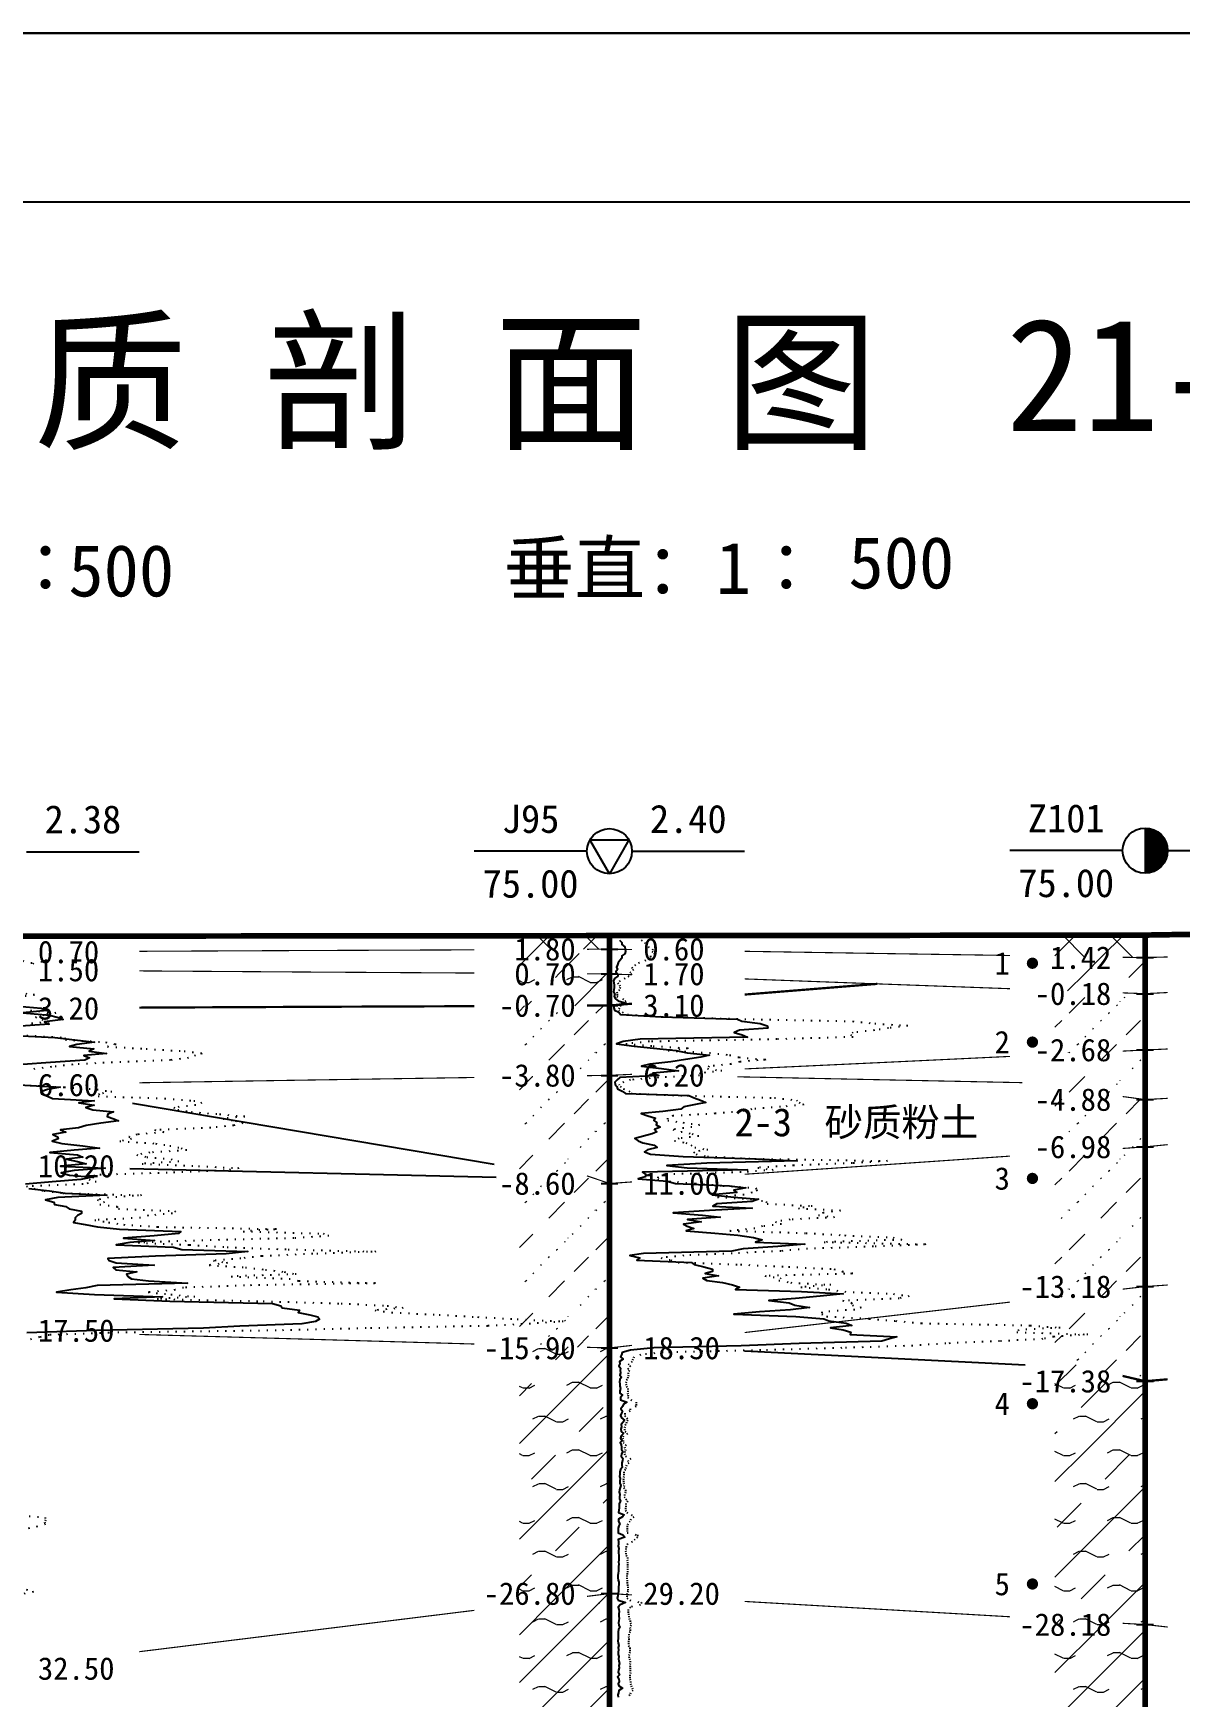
# Model space of a CAD drawing. Extents: x -37 to 3540, y -1485 to 297.
# Drawn here: x 1747.8 to 1849.5, y -741.7 to -594 of the extents above; entities that cross this region are included whole.
import ezdxf
from ezdxf.enums import TextEntityAlignment as Align

# ---------------------------------------------------------------- set-up
doc = ezdxf.new("R2010")
doc.units = 0
doc.linetypes.add('DOT', pattern=[6.35, 0, -6.35])
doc.layers.get('0').update_dxf_attribs({"linetype": 'CONTINUOUS'})
for name, color, linetype in [('CURVE', 200, 'CONTINUOUS'), ('FRAME', 7, 'CONTINUOUS'), ('HOLE', 41, 'CONTINUOUS'), ('SAMPLE', 1, 'CONTINUOUS'), ('STRATUM', 241, 'CONTINUOUS')]:
    doc.layers.add(name, color=color, linetype=linetype)
doc.layers.add('HATCH', color=7, linetype='CONTINUOUS', lineweight=13)
doc.styles.add('ST', font='')
doc.styles.get('ST').set_extended_font_data('SimSun')
pattern_1 = [(45, (1559.7002, -891), (-2.12132, 2.12132), [10, 0]), (135, (1559.7002, -891), (-2.12132, -2.12132), [10, 0])]
pattern_2 = [(45, (1559.7, -891), (-4.24264, 4.24264), [10, 0]), (45, (1560.761, -894.182), (-2.12132, 6.36396), [3, -3])]
pattern_3 = [(45, (1559.7, -891), (-4.24264, 4.24264), [10, 0]), (45, (1560.761, -894.182), (-2.12132, 6.36396), [3, -3]), (26.565, (1560.7743, -891.2536), (5.999823, 5.999812), [0.567, -12.849]), (0, (1560.2073, -891.2536), (0, 6), [0.567, -5.433]), (26.565, (1558.119, -891), (5.999823, 5.999812), [0.567, -12.849]), (0, (1558.626, -890.7464), (0, 6), [0.567, -5.433]), (153.435, (1560.2073, -891.2536), (-5.999818, -5e-06), [1.134, -12.2826]), (26.565, (1563.7743, -888.2536), (5.999823, 5.999812), [0.567, -12.849]), (0, (1563.2073, -888.2536), (0, 6), [0.567, -5.433]), (26.565, (1561.119, -888), (5.999823, 5.999812), [0.567, -12.849]), (0, (1561.626, -887.7464), (0, 6), [0.567, -5.433]), (153.435, (1563.2073, -888.2536), (-5.999818, -5e-06), [1.134, -12.2826])]
pattern_4 = [(45, (1559.7, -891), (-7e-07, 6.99998), [1.97196, -7.92754]), (45, (1562.513, -888.171), (-7e-07, 6.99998), [1.99367, -7.90583]), (45, (1564.7677, -885.918), (-7e-07, 6.99998), [1.81361, -8.08588]), (26.5651, (1559.7002, -887.5), (7, 7), [0.0965, -15.55598]), (36.8699, (1560.4002, -886.8), (7, 7), [0.19775, -34.80225]), (315, (1563.2, -884.024), (6.99998, 1e-06), [0.03305, -9.86644]), (26.5651, (1563.2002, -891), (7, 7), [0.14475, -15.50773]), (26.5651, (1563.9002, -890.3), (7, 7), [0.10528, -15.5472]), (90, (1564.25, -889.95), (-7, -5e-07), [0.02877, -6.97123]), (26.5651, (1564.6002, -889.6), (7, 7), [0.09101, -31.21394]), (36.8699, (1565.3002, -888.9), (7, 7), [0.11069, -34.88931]), (45, (1566, -888.2), (-2e-07, 6.99998), [0.10911, -9.79038]), (315, (1566.6143, -887.452), (6.99998, 1e-06), [0.03305, -9.86644]), (36.8699, (1561.1002, -886.1), (7, 7), [0.10224, -34.89776]), (53.1301, (1561.8002, -885.4), (14, 21), [0.13438, -34.86562]), (53.1301, (1562.5002, -884.7), (14, 21), [0.12625, -34.87375])]
pattern_5 = [(45, (1559.7002, -891), (-2.12132, 2.12132), [10, 0]), (26.565, (1560.7743, -891.2536), (5.999823, 5.999812), [0.567, -12.849]), (0, (1560.2073, -891.2536), (0, 6), [0.567, -5.433]), (26.565, (1558.119, -891), (5.999823, 5.999812), [0.567, -12.849]), (0, (1558.626, -890.7464), (0, 6), [0.567, -5.433]), (153.435, (1560.2073, -891.2536), (-5.999818, -5e-06), [1.134, -12.2826]), (26.565, (1563.7743, -888.2536), (5.999823, 5.999812), [0.567, -12.849]), (0, (1563.2073, -888.2536), (0, 6), [0.567, -5.433]), (26.565, (1561.119, -888), (5.999823, 5.999812), [0.567, -12.849]), (0, (1561.626, -887.7464), (0, 6), [0.567, -5.433]), (153.435, (1563.2073, -888.2536), (-5.999818, -5e-06), [1.134, -12.2826])]

# ---------------------------------------------------------------- blocks, each defined once
blk = doc.blocks.new('图头_剖面图A3')
at = {"style": 'ST'}
for s, height, p in [('工 程 地 质 剖 面 图', 10, (-15.09, 10.79)), ('比例尺：水平：1∶            垂直：1∶', 4.6, (-11.5, -5.76))]:
    blk.add_text(s, height=height, dxfattribs=at).set_placement(p, align=Align.MIDDLE_CENTER)
for tag, height, p in [('01_剖面号', 10, (64.41, 11.39)), ('03＿纵向比例', 4.6, (50.43, -5.28)), ('02_横向比例', 4.6, (-18.82, -5.99))]:
    blk.add_attdef(tag, text='', height=height, dxfattribs=at).set_placement(p, align=Align.MIDDLE_LEFT)
blk = doc.blocks.new('H_cpt_hole')
for p, q in [((-1.73, 1), (1.73, 1)), ((0, -2), (-1.73, 1)), ((1.73, 1), (0, -2))]:
    blk.add_line(p, q)
blk.add_circle((0, 0), 2)
blk = doc.blocks.new('H_sam_hole')
blk.add_line((0, 2), (0, -2))
at = {"const_width": 2}
blk.add_lwpolyline([(0, -1, 0.414214), (1, 0, 0.414214), (0, 1, 1)], format="xyb", dxfattribs=at)
blk.add_circle((0, 0), 2)
blk = doc.blocks.new('SampleSoilUndisturbed')
at = {"const_width": 0.5}
blk.add_lwpolyline([(-0.25, 0, 1), (0.25, 0, 1)], format="xyb", close=True, dxfattribs=at)

msp = doc.modelspace()

# ---------------------------------------------------------------- hatches: boundary and pattern name
at = {"layer": 'HATCH'}
h = msp.add_hatch(dxfattribs=at)
h.set_pattern_fill('STT', color=50, style=0)
h.set_pattern_definition(pattern_1)
h.paths.add_polyline_path([(1798.91, -674.1), (1790.91, -674.11), (1790.91, -675.34), (1798.91, -675.3)])
h.paths.add_polyline_path([(1789.7, -676.79), (1796.4, -676.79), (1796.4, -673.86), (1789.7, -673.86)], flags=9)
h = msp.add_hatch(dxfattribs=at)
h.set_pattern_fill('FZNT', color=32, style=0)
h.set_pattern_definition(pattern_2)
h.paths.add_polyline_path([(1798.91, -675.3), (1790.91, -675.34), (1790.91, -677.45), (1798.91, -677.5)])
h.paths.add_polyline_path([(1789.7, -678.99), (1796.4, -678.99), (1796.4, -676.06), (1789.7, -676.06)], flags=9)
h.paths.add_polyline_path([(1789.7, -676.79), (1796.4, -676.79), (1796.4, -673.86), (1789.7, -673.86)], flags=9)
h = msp.add_hatch(dxfattribs=at)
h.set_pattern_fill('FZNT', color=32, style=0)
h.set_pattern_definition(pattern_2)
h.paths.add_polyline_path([(1846.46, -676.05), (1838.46, -675.93), (1838.46, -678.96), (1846.46, -679.25)])
h.paths.add_polyline_path([(1835.82, -680.74), (1843.95, -680.74), (1843.95, -677.81), (1835.82, -677.81)], flags=9)
h.paths.add_polyline_path([(1837.25, -677.54), (1843.94, -677.54), (1843.94, -674.62), (1837.25, -674.62)], flags=9)
h = msp.add_hatch(dxfattribs=at)
h.set_pattern_fill('STT', color=50, style=0)
h.set_pattern_definition(pattern_1)
h.paths.add_polyline_path([(1846.46, -674.05), (1838.46, -674.06), (1838.46, -675.93), (1846.46, -676.05)])
h.paths.add_polyline_path([(1837.25, -677.54), (1843.94, -677.54), (1843.94, -674.62), (1837.25, -674.62)], flags=9)
h = msp.add_hatch(dxfattribs=at)
h.set_pattern_fill('YNFNT', color=251, style=0)
h.set_pattern_definition(pattern_3)
h.paths.add_polyline_path([(1798.91, -677.5), (1790.91, -677.45), (1790.91, -680.34), (1798.91, -680.3)])
h.paths.add_polyline_path([(1788.27, -681.79), (1796.4, -681.79), (1796.4, -678.86), (1788.27, -678.86)], flags=9)
h.paths.add_polyline_path([(1789.7, -678.99), (1796.4, -678.99), (1796.4, -676.06), (1789.7, -676.06)], flags=9)
h = msp.add_hatch(dxfattribs=at)
h.set_pattern_fill('SZFT', color=52, style=0)
h.set_pattern_definition(pattern_4)
h.paths.add_polyline_path([(1798.91, -680.3), (1790.91, -680.34), (1790.91, -686.63), (1798.91, -686.5)])
h.paths.add_polyline_path([(1788.27, -687.99), (1796.4, -687.99), (1796.4, -685.06), (1788.27, -685.06)], flags=9)
h.paths.add_polyline_path([(1788.27, -681.79), (1796.4, -681.79), (1796.4, -678.86), (1788.27, -678.86)], flags=9)
h = msp.add_hatch(dxfattribs=at)
h.set_pattern_fill('SZFT', color=52, style=0)
h.set_pattern_definition(pattern_4)
h.paths.add_polyline_path([(1846.46, -679.25), (1838.46, -678.96), (1838.46, -684.63), (1846.46, -684.25)])
h.paths.add_polyline_path([(1835.82, -685.74), (1843.95, -685.74), (1843.95, -682.81), (1835.82, -682.81)], flags=9)
h.paths.add_polyline_path([(1835.82, -680.74), (1843.95, -680.74), (1843.95, -677.81), (1835.82, -677.81)], flags=9)
h = msp.add_hatch(dxfattribs=at)
h.set_pattern_fill('SZFT', color=52, style=0)
h.set_pattern_definition(pattern_4)
h.paths.add_polyline_path([(1846.46, -684.25), (1838.46, -684.63), (1838.46, -687.55), (1846.46, -688.65)])
h.paths.add_polyline_path([(1835.82, -690.14), (1843.95, -690.14), (1843.95, -687.21), (1835.82, -687.21)], flags=9)
h.paths.add_polyline_path([(1835.82, -685.74), (1843.95, -685.74), (1843.95, -682.81), (1835.82, -682.81)], flags=9)
h = msp.add_hatch(dxfattribs=at)
h.set_pattern_fill('SZFT', color=52, style=0)
h.set_pattern_definition(pattern_4)
h.paths.add_polyline_path([(1798.91, -686.5), (1790.91, -686.63), (1790.91, -693.37), (1798.91, -696.1)])
h.paths.add_polyline_path([(1788.27, -687.99), (1796.4, -687.99), (1796.4, -685.06), (1788.27, -685.06)], flags=9)
h = msp.add_hatch(dxfattribs=at)
h.set_pattern_fill('SZFT', color=52, style=0)
h.set_pattern_definition(pattern_4)
h.paths.add_polyline_path([(1846.46, -688.65), (1838.46, -687.55), (1838.46, -693.4), (1846.46, -692.85)])
h.paths.add_polyline_path([(1835.82, -694.34), (1843.95, -694.34), (1843.95, -691.41), (1835.82, -691.41)], flags=9)
h.paths.add_polyline_path([(1835.82, -690.14), (1843.95, -690.14), (1843.95, -687.21), (1835.82, -687.21)], flags=9)
h = msp.add_hatch(dxfattribs=at)
h.set_pattern_fill('SZFT', color=52, style=0)
h.set_pattern_definition(pattern_4)
h.paths.add_polyline_path([(1846.46, -692.85), (1838.46, -693.4), (1838.46, -706.17), (1846.46, -705.25)])
h.paths.add_polyline_path([(1834.39, -706.74), (1843.95, -706.74), (1843.95, -703.81), (1834.39, -703.81)], flags=9)
h.paths.add_polyline_path([(1835.82, -694.34), (1843.95, -694.34), (1843.95, -691.41), (1835.82, -691.41)], flags=9)
h = msp.add_hatch(dxfattribs=at)
h.set_pattern_fill('SZFT', color=52, style=0)
h.set_pattern_definition(pattern_4)
h.paths.add_polyline_path([(1798.91, -696.1), (1790.91, -693.37), (1790.91, -710.47), (1798.91, -710.7)])
h.paths.add_polyline_path([(1786.84, -712.19), (1796.4, -712.19), (1796.4, -709.26), (1786.84, -709.26)], flags=9)
h.paths.add_polyline_path([(1788.27, -697.59), (1796.4, -697.59), (1796.4, -694.66), (1788.27, -694.66)], flags=9)
h = msp.add_hatch(dxfattribs=at)
h.set_pattern_fill('SZFT', color=52, style=0)
h.set_pattern_definition(pattern_4)
h.paths.add_polyline_path([(1846.46, -705.25), (1838.46, -706.17), (1838.46, -711.74), (1846.46, -713.65)])
h.paths.add_polyline_path([(1834.39, -715.14), (1843.95, -715.14), (1843.95, -712.21), (1834.39, -712.21)], flags=9)
h.paths.add_polyline_path([(1834.39, -706.74), (1843.95, -706.74), (1843.95, -703.81), (1834.39, -703.81)], flags=9)
h = msp.add_hatch(dxfattribs=at)
h.set_pattern_fill('YNFNT', color=251, style=0)
h.set_pattern_definition(pattern_3)
h.paths.add_polyline_path([(1798.91, -710.7), (1790.91, -710.47), (1790.91, -733.49), (1798.91, -732.5)])
h.paths.add_polyline_path([(1786.84, -733.99), (1796.4, -733.99), (1796.4, -731.06), (1786.84, -731.06)], flags=9)
h.paths.add_polyline_path([(1786.84, -712.19), (1796.4, -712.19), (1796.4, -709.26), (1786.84, -709.26)], flags=9)
h = msp.add_hatch(dxfattribs=at)
h.set_pattern_fill('YNFNT', color=251, style=0)
h.set_pattern_definition(pattern_3)
h.paths.add_polyline_path([(1846.46, -713.65), (1838.46, -711.74), (1838.46, -734.79), (1846.46, -735.25)])
h.paths.add_polyline_path([(1834.39, -736.74), (1843.95, -736.74), (1843.95, -733.81), (1834.39, -733.81)], flags=9)
h.paths.add_polyline_path([(1834.39, -715.14), (1843.95, -715.14), (1843.95, -712.21), (1834.39, -712.21)], flags=9)
h = msp.add_hatch(dxfattribs=at)
h.set_pattern_fill('YNNT', color=251, style=0)
h.set_pattern_definition(pattern_5)
h.paths.add_polyline_path([(1798.91, -732.5), (1790.91, -733.49), (1790.91, -753.66), (1798.91, -754.1)])
h.paths.add_polyline_path([(1786.84, -755.59), (1796.4, -755.59), (1796.4, -752.66), (1786.84, -752.66)], flags=9)
h.paths.add_polyline_path([(1786.84, -733.99), (1796.4, -733.99), (1796.4, -731.06), (1786.84, -731.06)], flags=9)
h = msp.add_hatch(dxfattribs=at)
h.set_pattern_fill('YNNT', color=251, style=0)
h.set_pattern_definition(pattern_5)
h.paths.add_polyline_path([(1846.46, -735.25), (1838.46, -734.79), (1838.46, -754.56), (1846.46, -754.65)])
h.paths.add_polyline_path([(1834.39, -756.14), (1843.95, -756.14), (1843.95, -753.21), (1834.39, -753.21)], flags=9)
h.paths.add_polyline_path([(1834.39, -736.74), (1843.95, -736.74), (1843.95, -733.81), (1834.39, -733.81)], flags=9)

# ---------------------------------------------------------------- linework, layer by layer
at = {"layer": 'CURVE', "color": 30, "linetype": 'Continuous'}
for points in [[(1799.8, -674.5), (1800, -674.7), (1800.01, -674.9), (1800.28, -675.1), (1800.3, -675.3), (1800.34, -675.5), (1800.29, -675.7), (1800, -675.9), (1800, -676.1), (1799.84, -676.3), (1799.69, -676.5), (1799.61, -676.7), (1799.55, -676.9), (1799.62, -677.1), (1799.49, -677.3), (1799.62, -677.5), (1799.64, -677.7), (1799.36, -677.9), (1799.26, -678.1), (1799.3, -678.3), (1799.33, -678.5), (1799.32, -678.7), (1799.29, -678.9), (1799.27, -679.1), (1799.4, -679.3), (1799.33, -679.5), (1799.46, -679.7), (1799.69, -679.9), (1800.39, -680.1), (1799.34, -680.3), (1799.3, -680.5), (1799.35, -680.7), (1799.75, -680.9), (1799.88, -681.1), (1803.54, -681.3), (1810.29, -681.5), (1810.67, -681.7), (1812.28, -681.9), (1812.9, -682.1), (1812.96, -682.3), (1810.46, -682.5), (1809.99, -682.7), (1810.69, -682.9), (1811.16, -683.1), (1801.65, -683.3), (1800.13, -683.5), (1799.54, -683.7), (1801.09, -683.9), (1802.81, -684.1), (1804.84, -684.3), (1805.8, -684.5), (1807.79, -684.7), (1807.03, -684.9), (1805.67, -685.1), (1804.35, -685.3), (1802.48, -685.5), (1801.76, -685.7), (1803.54, -685.9), (1805.04, -686.1), (1802.77, -686.3), (1803.29, -686.5), (1799.82, -686.7), (1799.58, -686.9), (1799.39, -687.1), (1799.43, -687.3), (1799.57, -687.5), (1799.63, -687.7), (1800.04, -687.9), (1800.33, -688.1), (1805.95, -688.3), (1806.43, -688.5), (1806.99, -688.7), (1807.47, -688.9), (1806.56, -689.1), (1805.52, -689.3), (1805.25, -689.5), (1803.65, -689.7), (1801.72, -689.9), (1802.33, -690.1), (1803, -690.3), (1802.86, -690.5), (1803.11, -690.7), (1803.06, -690.9), (1803.4, -691.1), (1802.91, -691.3), (1803.13, -691.5), (1802.71, -691.7), (1801.94, -691.9), (1801.15, -692.1), (1801.45, -692.3), (1801.88, -692.5), (1802.89, -692.7), (1803.16, -692.9), (1802.29, -693.1), (1802.01, -693.3), (1802.54, -693.5), (1805.44, -693.7), (1811.88, -693.9), (1815.56, -694.1), (1807.56, -694.3), (1804.01, -694.5), (1805.81, -694.7), (1811.17, -694.9), (1801.84, -695.1), (1802.15, -695.3), (1802.08, -695.5), (1801.47, -695.7), (1804.04, -695.9), (1804.77, -696.1), (1809.58, -696.3), (1811.02, -696.5), (1809.96, -696.7), (1810.22, -696.9), (1808.04, -697.1), (1809.96, -697.3), (1812.13, -697.5), (1811.58, -697.7), (1808.43, -697.9), (1808.1, -698.1), (1811.58, -698.3), (1807.79, -698.5), (1804.58, -698.7), (1807.18, -698.9), (1808.75, -699.1), (1805.85, -699.3), (1807.05, -699.5), (1805.47, -699.7), (1805.81, -699.9), (1806.4, -700.1), (1805.73, -700.3), (1808.26, -700.5), (1810.32, -700.7), (1811.69, -700.9), (1812.47, -701.1), (1811.88, -701.3), (1816.26, -701.5), (1813.87, -701.7), (1810.78, -701.9), (1809.77, -702.1), (1801.94, -702.3), (1800.73, -702.5), (1801.62, -702.7), (1801.34, -702.9), (1806.18, -703.1), (1806.43, -703.3), (1807.28, -703.5), (1808.05, -703.7), (1808.06, -703.9), (1807.4, -704.1), (1808.58, -704.3), (1807.2, -704.5), (1807.56, -704.7), (1808.96, -704.9), (1809.84, -705.1), (1810.46, -705.3), (1810.09, -705.5), (1815.95, -705.7), (1819.67, -705.9), (1817.61, -706.1), (1815.42, -706.3), (1813.06, -706.5), (1814.85, -706.7), (1815.37, -706.9), (1816.66, -707.1), (1814.98, -707.3), (1812.22, -707.5), (1809.94, -707.7), (1815.47, -707.9), (1817.94, -708.1), (1818.38, -708.3), (1819.92, -708.5), (1820.44, -708.7), (1818.53, -708.9), (1819.65, -709.1), (1820.34, -709.3), (1820.29, -709.5), (1824.41, -709.7), (1823.76, -709.9), (1823.1, -710.1), (1815.74, -710.3), (1810.59, -710.5), (1802.85, -710.7), (1800.77, -710.9), (1800.04, -711.1), (1799.98, -711.3), (1799.89, -711.5), (1800.14, -711.7), (1799.8, -711.9), (1799.84, -712.1), (1799.75, -712.3), (1799.89, -712.5), (1799.87, -712.7), (1799.9, -712.9), (1799.84, -713.1), (1799.99, -713.3), (1799.84, -713.5), (1799.81, -713.7), (1799.83, -713.9), (1799.82, -714.1), (1799.89, -714.3), (1799.84, -714.5), (1799.84, -714.7), (1800.07, -714.9), (1799.89, -715.1), (1799.89, -715.3), (1800.45, -715.5), (1800.15, -715.7), (1800.06, -715.9), (1799.91, -716.1), (1800.07, -716.3), (1799.97, -716.5), (1799.88, -716.7), (1799.98, -716.9), (1800.24, -717.1), (1800.14, -717.3), (1799.95, -717.5), (1799.99, -717.7), (1799.91, -717.9), (1799.95, -718.1), (1800.16, -718.3), (1799.94, -718.5), (1799.9, -718.7), (1800.04, -718.9), (1799.87, -719.1), (1799.95, -719.3), (1799.97, -719.5), (1799.98, -719.7), (1800.1, -719.9), (1799.98, -720.1), (1799.94, -720.3), (1800.1, -720.5), (1800.06, -720.7), (1800, -720.9), (1800.01, -721.1), (1800.04, -721.3), (1799.89, -721.5), (1799.82, -721.7), (1799.84, -721.9), (1799.81, -722.1), (1799.87, -722.3), (1799.84, -722.5), (1799.84, -722.7), (1799.91, -722.9), (1799.85, -723.1), (1799.81, -723.3), (1799.78, -723.5), (1799.83, -723.7), (1799.8, -723.9), (1799.81, -724.1), (1799.9, -724.3), (1799.78, -724.5), (1799.76, -724.7), (1799.78, -724.9), (1799.73, -725.1), (1799.72, -725.3), (1800.21, -725.5), (1800.07, -725.7), (1799.71, -725.9), (1799.7, -726.1), (1799.82, -726.3), (1799.75, -726.5), (1799.69, -726.7), (1799.68, -726.9), (1799.69, -727.1), (1800.09, -727.3), (1800.29, -727.5), (1799.68, -727.7), (1799.7, -727.9), (1799.7, -728.1), (1799.67, -728.3), (1799.73, -728.5), (1799.71, -728.7), (1799.72, -728.9), (1799.75, -729.1), (1799.75, -729.3), (1799.73, -729.5), (1799.71, -729.7), (1799.74, -729.9), (1799.72, -730.1), (1799.71, -730.3), (1799.71, -730.5), (1799.68, -730.7), (1799.64, -730.9), (1799.64, -731.1), (1799.68, -731.3), (1799.75, -731.5), (1799.74, -731.7), (1799.71, -731.9), (1799.71, -732.1), (1799.71, -732.3), (1799.69, -732.5), (1799.64, -732.7), (1799.59, -732.9), (1799.68, -733.1), (1800.34, -733.3), (1799.85, -733.5), (1799.69, -733.7), (1799.75, -733.9), (1799.78, -734.1), (1799.75, -734.3), (1799.73, -734.5), (1799.76, -734.7), (1799.74, -734.9), (1799.72, -735.1), (1799.75, -735.3), (1799.82, -735.5), (1799.71, -735.7), (1799.67, -735.9), (1799.67, -736.1), (1799.69, -736.3), (1799.67, -736.5), (1799.66, -736.7), (1799.67, -736.9), (1799.73, -737.1), (1799.68, -737.3), (1799.71, -737.5), (1799.69, -737.7), (1799.69, -737.9), (1799.73, -738.1), (1799.71, -738.3), (1799.75, -738.5), (1799.8, -738.7), (1799.73, -738.9), (1799.76, -739.1), (1799.71, -739.3), (1799.68, -739.5), (1799.79, -739.7), (1799.62, -739.9), (1799.75, -740.1), (1799.76, -740.3), (1799.68, -740.5), (1799.74, -740.7), (1800.08, -740.9), (1799.74, -741.1), (1799.7, -741.3), (1799.64, -741.5), (1799.68, -741.7)], [(1746.42, -680.35), (1748.47, -680.55), (1748.96, -680.75), (1746.84, -680.95), (1749.21, -681.15), (1749.87, -681.35), (1750.41, -681.55), (1748.75, -681.75), (1749.17, -681.95), (1746.22, -682.15)], [(1746.15, -682.95), (1749.67, -683.15), (1751.44, -683.35), (1753.2, -683.55), (1751.63, -683.75), (1750.99, -683.95), (1753.14, -684.15), (1752.73, -684.35), (1754.26, -684.55), (1752.26, -684.75), (1752.74, -684.95), (1752.35, -685.15), (1749.3, -685.35), (1746.82, -685.55)], [(1746.49, -687.35), (1750.16, -687.55), (1749.02, -687.75), (1748.44, -687.95), (1748.48, -688.15), (1749.01, -688.35), (1749.48, -688.55), (1753.18, -688.75), (1751.81, -688.95), (1753.18, -689.15), (1752.43, -689.35), (1753.05, -689.55), (1754.88, -689.75), (1754.39, -689.95), (1754.32, -690.15), (1754.91, -690.35), (1755.34, -690.55), (1753.75, -690.75), (1752.47, -690.95), (1751.77, -691.15), (1750.17, -691.35), (1750.65, -691.55), (1749.5, -691.75), (1749.91, -691.95), (1749.98, -692.15), (1749.44, -692.35), (1750.29, -692.55), (1752.17, -692.75), (1753.64, -692.95), (1751.39, -693.15), (1749.23, -693.35), (1751.69, -693.55), (1752.16, -693.75), (1750.7, -693.95), (1751.68, -694.15), (1752.45, -694.35), (1750.19, -694.55), (1754.14, -694.75), (1751.39, -694.95), (1750.24, -695.15), (1750.97, -695.35), (1753.03, -695.55), (1751.99, -695.75), (1749.45, -695.95), (1747.06, -696.15)], [(1747.38, -696.55), (1749.2, -696.75), (1750.6, -696.95), (1754.29, -697.15), (1749.93, -697.35), (1748.84, -697.55), (1749.58, -697.75), (1749.64, -697.95), (1750.65, -698.15), (1750.96, -698.35), (1752.05, -698.55), (1752.05, -698.75), (1751.69, -698.95), (1751.48, -699.15), (1751.48, -699.35), (1751.32, -699.55), (1752.36, -699.75), (1753.46, -699.95), (1755.41, -700.15), (1760.85, -700.35), (1760.66, -700.55), (1758.49, -700.75), (1755.77, -700.95), (1758.53, -701.15), (1756.34, -701.35), (1755.13, -701.55), (1760.21, -701.75), (1760.94, -701.95), (1766.8, -702.15), (1764.87, -702.35), (1758.62, -702.55), (1754.39, -702.75), (1754.49, -702.95), (1755.12, -703.15), (1758.48, -703.35), (1754.85, -703.55), (1755.09, -703.75), (1756.94, -703.95), (1756.04, -704.15), (1756.15, -704.35), (1756.47, -704.55), (1758, -704.75), (1761.46, -704.95), (1753.43, -705.15), (1752.43, -705.35), (1751.09, -705.55), (1749.81, -705.75), (1753.2, -705.95), (1759.24, -706.15), (1754.94, -706.35), (1759.89, -706.55), (1768.99, -706.75), (1769.73, -706.95), (1769.87, -707.15), (1771.39, -707.35), (1771.28, -707.55), (1772.32, -707.75), (1773.02, -707.95), (1773.17, -708.15), (1772.82, -708.35), (1771.59, -708.55), (1766.09, -708.75), (1762.86, -708.95), (1753.36, -709.15), (1747.19, -709.35)]]:
    msp.add_lwpolyline(points, dxfattribs=at)
at = {"layer": 'CURVE', "color": 100, "linetype": 'DOT', "ltscale": 0.1}
for points in [[(1801.73, -674.5), (1802.01, -674.7), (1802.15, -674.9), (1802.36, -675.1), (1802.77, -675.3), (1802.68, -675.5), (1802.93, -675.7), (1802.56, -675.9), (1802.56, -676.1), (1802.15, -676.3), (1801.59, -676.5), (1801.22, -676.7), (1800.91, -676.9), (1801.03, -677.1), (1800.71, -677.3), (1800.89, -677.5), (1800.63, -677.7), (1800.3, -677.9), (1799.85, -678.1), (1799.66, -678.3), (1799.79, -678.5), (1799.88, -678.7), (1799.79, -678.9), (1799.57, -679.1), (1799.6, -679.3), (1799.57, -679.5), (1800.08, -679.7), (1800.36, -679.9), (1800.08, -680.1), (1799.93, -680.3), (1799.78, -680.5), (1799.73, -680.7), (1800.05, -680.9), (1800.5, -681.1), (1803.59, -681.3), (1810.92, -681.5), (1820.5, -681.7), (1822.46, -681.9), (1825.39, -682.1), (1823.68, -682.3), (1822.43, -682.5), (1820.52, -682.7), (1820.31, -682.9), (1820.54, -683.1), (1813.78, -683.3), (1802.46, -683.5), (1800.37, -683.7), (1802.79, -683.9), (1805.89, -684.1), (1804.11, -684.3), (1807.79, -684.5), (1809.58, -684.7), (1810.4, -684.9), (1812.8, -685.1), (1810.47, -685.3), (1809.69, -685.5), (1807.77, -685.7), (1807.6, -685.9), (1808.89, -686.1), (1806.98, -686.3), (1806.9, -686.5), (1803.26, -686.7), (1800.77, -686.9), (1800.18, -687.1), (1799.73, -687.3), (1799.86, -687.5), (1800.14, -687.7), (1800.64, -687.9), (1800.84, -688.1), (1805.81, -688.3), (1813.55, -688.5), (1815.51, -688.7), (1815.74, -688.9), (1816.16, -689.1), (1814.1, -689.3), (1811.56, -689.5), (1810.58, -689.7), (1808.3, -689.9), (1804.57, -690.1), (1804.05, -690.3), (1804.08, -690.5), (1805.43, -690.7), (1806.9, -690.9), (1806.23, -691.1), (1804.56, -691.3), (1805.27, -691.5), (1806.25, -691.7), (1806.83, -691.9), (1805.09, -692.1), (1804.68, -692.3), (1805.68, -692.5), (1806.14, -692.7), (1806.48, -692.9), (1807.65, -693.1), (1806.37, -693.3), (1806.6, -693.5), (1807.6, -693.7), (1811.82, -693.9), (1823.59, -694.1), (1820.48, -694.3), (1815.26, -694.5), (1812.08, -694.7), (1813.44, -694.9), (1810.59, -695.1), (1803.82, -695.3), (1803.2, -695.5), (1803.19, -695.7), (1804.22, -695.9), (1806.53, -696.1), (1808.99, -696.3), (1811.91, -696.5), (1812.04, -696.7), (1811.57, -696.9), (1810.85, -697.1), (1808.5, -697.3), (1811.68, -697.5), (1812.83, -697.7), (1812.91, -697.9), (1816.91, -698.1), (1815.68, -698.3), (1819.43, -698.5), (1817.9, -698.7), (1817.47, -698.9), (1818.9, -699.1), (1814.95, -699.3), (1813.65, -699.5), (1814.17, -699.7), (1812.5, -699.9), (1811.82, -700.1), (1809.61, -700.3), (1816.36, -700.5), (1819.79, -700.7), (1824.09, -700.9), (1824.88, -701.1), (1817.96, -701.3), (1827, -701.5), (1822.34, -701.7), (1816.49, -701.9), (1814.13, -702.1), (1809.81, -702.3), (1805.52, -702.5), (1803.49, -702.7), (1804.36, -702.9), (1805, -703.1), (1810.55, -703.3), (1814.81, -703.5), (1818.84, -703.7), (1819.6, -703.9), (1820.53, -704.1), (1812.71, -704.3), (1814.13, -704.5), (1813.95, -704.7), (1815, -704.9), (1818.56, -705.1), (1815.91, -705.3), (1818.37, -705.5), (1819.8, -705.7), (1824.12, -705.9), (1825.52, -706.1), (1824.64, -706.3), (1819.61, -706.5), (1820.41, -706.7), (1820.49, -706.9), (1821.26, -707.1), (1820.68, -707.3), (1817.76, -707.5), (1817.76, -707.7), (1818.19, -707.9), (1821.98, -708.1), (1824.33, -708.3), (1826.6, -708.5), (1836.28, -708.7), (1838.91, -708.9), (1835.25, -709.1), (1835.07, -709.3), (1841.38, -709.5), (1838.35, -709.7), (1837.38, -709.9), (1833.55, -710.1), (1828.77, -710.3), (1825.83, -710.5), (1819.55, -710.7), (1812.34, -710.9), (1803.67, -711.1), (1801.7, -711.3), (1801.08, -711.5), (1800.98, -711.7), (1800.92, -711.9), (1800.56, -712.1), (1800.78, -712.3), (1800.52, -712.5), (1800.7, -712.7), (1800.56, -712.9), (1800.61, -713.1), (1800.53, -713.3), (1800.48, -713.5), (1800.38, -713.7), (1800.35, -713.9), (1800.42, -714.1), (1800.53, -714.3), (1800.55, -714.5), (1800.52, -714.7), (1800.58, -714.9), (1800.52, -715.1), (1800.8, -715.3), (1801.27, -715.5), (1801.28, -715.7), (1801.28, -715.9), (1800.74, -716.1), (1800.76, -716.3), (1800.28, -716.5), (1800.25, -716.7), (1800.46, -716.9), (1800.55, -717.1), (1800.42, -717.3), (1800.35, -717.5), (1800.28, -717.7), (1800.24, -717.9), (1800.28, -718.1), (1800.5, -718.3), (1800.13, -718.5), (1800.07, -718.7), (1800.14, -718.9), (1800.12, -719.1), (1800.38, -719.3), (1800.24, -719.5), (1800.34, -719.7), (1800.28, -719.9), (1800.24, -720.1), (1800.32, -720.3), (1800.8, -720.5), (1800.53, -720.7), (1800.62, -720.9), (1800.41, -721.1), (1800.36, -721.3), (1800.32, -721.5), (1800.19, -721.7), (1800.18, -721.9), (1800.19, -722.1), (1800.13, -722.3), (1800.16, -722.5), (1800.17, -722.7), (1800.22, -722.9), (1800.18, -723.1), (1800.33, -723.3), (1800.33, -723.5), (1800.25, -723.7), (1800.23, -723.9), (1800.34, -724.1), (1800.55, -724.3), (1800.36, -724.5), (1800.37, -724.7), (1800.34, -724.9), (1800.33, -725.1), (1800.46, -725.3), (1800.84, -725.5), (1801.07, -725.7), (1800.82, -725.9), (1800.72, -726.1), (1800.55, -726.3), (1800.48, -726.5), (1800.47, -726.7), (1800.48, -726.9), (1800.48, -727.1), (1801.4, -727.3), (1801.4, -727.5), (1801.16, -727.7), (1800.96, -727.9), (1800.54, -728.1), (1800.39, -728.3), (1800.37, -728.5), (1800.34, -728.7), (1800.36, -728.9), (1800.39, -729.1), (1800.51, -729.3), (1800.49, -729.5), (1800.51, -729.7), (1800.51, -729.9), (1800.51, -730.1), (1800.52, -730.3), (1800.51, -730.5), (1800.49, -730.7), (1800.46, -730.9), (1800.45, -731.1), (1800.47, -731.3), (1800.47, -731.5), (1800.51, -731.7), (1800.53, -731.9), (1800.53, -732.1), (1800.57, -732.3), (1800.45, -732.5), (1800.44, -732.7), (1800.45, -732.9), (1800.71, -733.1), (1801.78, -733.3), (1801.68, -733.5), (1800.77, -733.7), (1800.56, -733.9), (1800.58, -734.1), (1800.59, -734.3), (1800.62, -734.5), (1800.65, -734.7), (1800.74, -734.9), (1800.78, -735.1), (1800.84, -735.3), (1800.72, -735.5), (1800.75, -735.7), (1800.75, -735.9), (1800.64, -736.1), (1800.61, -736.3), (1800.64, -736.5), (1800.59, -736.7), (1800.59, -736.9), (1800.61, -737.1), (1800.71, -737.3), (1800.71, -737.5), (1800.71, -737.7), (1800.65, -737.9), (1800.64, -738.1), (1800.7, -738.3), (1800.76, -738.5), (1800.74, -738.7), (1800.72, -738.9), (1800.76, -739.1), (1800.74, -739.3), (1800.77, -739.5), (1800.71, -739.7), (1800.71, -739.9), (1800.71, -740.1), (1800.77, -740.3), (1800.77, -740.5), (1800.84, -740.7), (1800.92, -740.9), (1801, -741.1), (1800.77, -741.3), (1800.71, -741.5), (1800.6, -741.7)], [(1746.83, -676.35), (1747.78, -676.55), (1747.66, -676.75)], [(1746.36, -679.15), (1747.86, -679.35), (1746.62, -679.55)], [(1747.52, -680.75), (1749.77, -680.95), (1748.71, -681.15), (1747.96, -681.35), (1748.54, -681.55), (1749.17, -681.75), (1747.18, -681.95)], [(1747.19, -682.95), (1750.55, -683.15), (1750.61, -683.35), (1754.18, -683.55), (1755.12, -683.75), (1754.35, -683.95), (1757.78, -684.15), (1761.15, -684.35), (1762.75, -684.55), (1762.16, -684.75), (1761.55, -684.95), (1759.94, -685.15), (1754.78, -685.35), (1751.26, -685.55), (1749.37, -685.75), (1747.76, -685.95)], [(1746.74, -687.35), (1750.52, -687.55), (1753.43, -687.75), (1754.73, -687.95), (1753.64, -688.15), (1753.52, -688.35), (1759.44, -688.55), (1762.02, -688.75), (1762.73, -688.95), (1762.18, -689.15), (1760.23, -689.35), (1760.59, -689.55), (1761.76, -689.75), (1764.3, -689.95), (1766.53, -690.15), (1764.62, -690.35), (1765.75, -690.55), (1766.36, -690.75), (1765.55, -690.95), (1763.51, -691.15), (1758.53, -691.35), (1759.35, -691.55), (1756.97, -691.75), (1756.25, -691.95), (1756.49, -692.15), (1755.44, -692.35), (1758.62, -692.55), (1759.87, -692.75), (1760.89, -692.95), (1761.38, -693.15), (1758.12, -693.35), (1756.95, -693.55), (1757.83, -693.75), (1760.01, -693.95), (1760.68, -694.15), (1757.43, -694.35), (1762.42, -694.55), (1766, -694.75), (1764.72, -694.95), (1759.66, -695.15), (1753.22, -695.35), (1753.11, -695.55), (1752.72, -695.75), (1753.35, -695.95), (1752.18, -696.15), (1747.16, -696.35), (1747.8, -696.55), (1748.71, -696.75), (1750.39, -696.95), (1757.38, -697.15), (1754.44, -697.35), (1753.45, -697.55), (1754.08, -697.75), (1753.67, -697.95), (1755.22, -698.15), (1755.32, -698.35), (1760.39, -698.55), (1760.11, -698.75), (1757.98, -698.95), (1757.28, -699.15), (1753.22, -699.35), (1754.45, -699.55), (1755.78, -699.75), (1758.81, -699.95), (1769.34, -700.15), (1766.4, -700.35), (1773.5, -700.55), (1774.01, -700.75), (1770.9, -700.95), (1762.81, -701.15), (1757.08, -701.35), (1761.64, -701.55), (1764.96, -701.75), (1770.39, -701.95), (1778.17, -702.15), (1772.57, -702.35), (1768.03, -702.55), (1766.2, -702.75), (1763.76, -702.95), (1764.99, -703.15), (1763.37, -703.35), (1766.6, -703.55), (1768.37, -703.75), (1770.04, -703.95), (1771.1, -704.15), (1765.34, -704.35), (1770.48, -704.55), (1771.35, -704.75), (1778.15, -704.95), (1766.52, -705.15), (1761.1, -705.35), (1760.35, -705.55), (1757.95, -705.75), (1759.98, -705.95), (1762.1, -706.15), (1758.77, -706.35), (1768.16, -706.55), (1775.08, -706.75), (1779.19, -706.95), (1780.6, -707.15), (1778.1, -707.35), (1779.59, -707.55), (1783.79, -707.75), (1787.2, -707.95), (1790.72, -708.15), (1794.8, -708.35), (1791.89, -708.55), (1788.09, -708.75), (1777.32, -708.95), (1769.32, -709.15), (1754.48, -709.35), (1749.17, -709.55), (1748.32, -709.75), (1747.47, -709.95)], [(1746.66, -725.55), (1748.81, -725.75), (1748.84, -725.95), (1748.76, -726.15), (1748.85, -726.35), (1748.13, -726.55), (1747.22, -726.75)], [(1747.14, -732.15), (1747.77, -732.35), (1746.83, -732.55)]]:
    msp.add_lwpolyline(points, dxfattribs=at)
at = {"layer": 'FRAME', "color": 245, "linetype": 'Continuous'}
for p, q in [((2144.66, -594), (1414.49, -594)), ((1463.01, -594), (2203.2, -594))]:
    msp.add_line(p, q, dxfattribs=at)
at = {"layer": 'FRAME', "linetype": 'Continuous'}
msp.add_line((2124.66, -609), (1434.49, -609), dxfattribs=at)
at = {"layer": 'HOLE', "linetype": 'Continuous'}
for points in [[(1747.17, -666.65), (1757.17, -666.65)], [(1796.91, -666.6), (1786.91, -666.6)], [(1800.91, -666.6), (1810.91, -666.6)], [(1844.46, -666.55), (1834.46, -666.55)], [(1848.46, -666.55), (1858.46, -666.55)], [(1798.16, -675.3), (1799.66, -675.3)], [(1845.71, -676.05), (1847.21, -676.05)], [(1798.16, -677.5), (1799.66, -677.5)], [(1798.16, -680.3), (1799.66, -680.3)], [(1845.71, -679.25), (1847.21, -679.25)], [(1845.71, -684.25), (1847.21, -684.25)], [(1798.16, -686.5), (1799.66, -686.5)], [(1845.71, -688.65), (1847.21, -688.65)], [(1845.71, -692.85), (1847.21, -692.85)], [(1798.16, -696.1), (1799.66, -696.1)], [(1845.71, -705.25), (1847.21, -705.25)], [(1798.16, -710.7), (1799.66, -710.7)], [(1845.71, -713.65), (1847.21, -713.65)], [(1798.16, -732.5), (1799.66, -732.5)], [(1845.71, -735.25), (1847.21, -735.25)]]:
    msp.add_lwpolyline(points, dxfattribs=at)
at = {"layer": 'HOLE', "linetype": 'Continuous', "const_width": 0.5}
for points in [[(1798.91, -674.1), (1798.91, -822.8)], [(1846.46, -674.05), (1846.46, -824.05)]]:
    msp.add_lwpolyline(points, dxfattribs=at)
at = {"layer": 'STRATUM', "linetype": 'Continuous'}
for points, const_width in [([(1810.91, -674.09), (1846.46, -674.05), (1897.55, -673.21)], 0.5), ([(1464.94, -673.73), (1484.94, -673.73), (1514.13, -673.78), (1571.89, -673.89), (1630.05, -673.88), (1687.58, -673.93), (1745.17, -674.15), (1796.91, -674.1)], 0.5), ([(1796.91, -674.1), (1798.91, -674.1), (1811.58, -674.09)], 0.5), ([(1757.17, -675.49), (1772.04, -675.42), (1786.91, -675.36)], 0.1), ([(1796.91, -675.31), (1798.91, -675.3), (1800.91, -675.33)], 0.1), ([(1810.91, -675.49), (1822.69, -675.68), (1834.46, -675.86)], 0.1), ([(1844.46, -676.02), (1846.46, -676.05), (1848.46, -675.99)], 0.1), ([(1757.17, -677.23), (1772.04, -677.33), (1786.91, -677.42)], 0.1), ([(1796.91, -677.49), (1798.91, -677.5), (1800.91, -677.57)], 0.1), ([(1810.91, -679.33), (1822.69, -678.38)], 0.2), ([(1810.91, -677.94), (1822.69, -678.38), (1834.46, -678.81)], 0.1), ([(1844.46, -679.18), (1846.46, -679.25), (1848.46, -679.15)], 0.1), ([(1757.17, -680.49), (1772.04, -680.42), (1786.91, -680.36)], 0.2), ([(1796.91, -680.31), (1798.91, -680.3), (1800.91, -680.14)], 0.2), ([(1810.91, -685.93), (1822.69, -685.38), (1834.46, -684.82)], 0.1), ([(1844.46, -684.35), (1846.46, -684.25), (1848.46, -684.16)], 0.1), ([(1796.91, -686.53), (1798.91, -686.5), (1800.91, -686.41)], 0.1), ([(1810.27, -686.63), (1835.57, -687.15), (1835.57, -687.15)], 0.1), ([(1757.17, -687.16), (1772.04, -686.92), (1786.91, -686.69)], 0.1), ([(1844.46, -688.38), (1846.46, -688.65), (1848.46, -688.54)], 0.1), ([(1810.91, -695.28), (1822.69, -694.48), (1834.46, -693.67)], 0.1), ([(1844.46, -692.99), (1846.46, -692.85), (1848.46, -692.65)], 0.1), ([(1796.91, -695.42), (1798.91, -696.1), (1800.91, -695.96)], 0.1), ([(1844.46, -705.48), (1846.46, -705.25), (1848.46, -705.11)], 0.1), ([(1810.91, -709.33), (1822.69, -707.98), (1834.46, -706.63)], 0.1), ([(1757.17, -709.5), (1772.04, -709.92), (1786.91, -710.35)], 0.1), ([(1796.91, -710.64), (1798.91, -710.7), (1800.91, -710.47)], 0.1), ([(1844.46, -713.18), (1846.46, -713.65), (1848.46, -713.48)], 0.2), ([(1796.91, -732.75), (1798.91, -732.5), (1800.91, -732.62)], 0.1), ([(1810.91, -733.2), (1822.69, -733.88), (1834.46, -734.56)], 0.1), ([(1757.17, -737.66), (1772.04, -735.83), (1786.91, -733.99)], 0.1), ([(1844.46, -735.14), (1846.46, -735.25), (1848.46, -735.47)], 0.1)]:
    msp.add_lwpolyline(points, dxfattribs=dict(at, const_width=const_width))
at = {"layer": 'STRATUM'}
for points in [[(1788.69, -694.41), (1756.58, -688.99)], [(1756.33, -694.76), (1788.84, -695.55)], [(1835.81, -712.23), (1810.91, -710.99)]]:
    msp.add_lwpolyline(points, dxfattribs=at)

# ---------------------------------------------------------------- block references
at = {"layer": 'FRAME'}
msp.add_blockref('图头_剖面图A3', (1769.7, -635.7), dxfattribs=at).add_auto_attribs({'01_剖面号': "21--21'", '02_横向比例': '500', '03＿纵向比例': '500'})
at = {"layer": 'HOLE'}
for name, p in [('H_cpt_hole', (1798.91, -666.6)), ('H_sam_hole', (1846.46, -666.55))]:
    msp.add_blockref(name, p, dxfattribs=at)
at = {"layer": 'SAMPLE'}
for p in [(1836.46, -676.55), (1836.46, -683.55), (1836.46, -695.65), (1836.46, -715.65), (1836.46, -731.65)]:
    msp.add_blockref('SampleSoilUndisturbed', p, dxfattribs=at)

# ---------------------------------------------------------------- texts
at = {"layer": 'HOLE', "style": 'ST'}
for s, p in [('2.38', (1752.17, -663.77)), ('J95', (1791.91, -663.73)), ('2.40', (1805.91, -663.73)), ('Z101', (1839.46, -663.68)), ('75.00', (1791.91, -669.48)), ('75.00', (1839.46, -669.43))]:
    msp.add_text(s, height=2.5, dxfattribs=at).set_placement(p, align=Align.MIDDLE_CENTER)
for s, p in [('0.70', (1748.17, -675.55)), ('0.60', (1801.91, -675.3)), ('1.50', (1748.17, -677.15)), ('1.70', (1801.91, -677.5)), ('3.20', (1748.17, -680.55)), ('3.10', (1801.91, -680.3)), ('6.60', (1748.17, -687.35)), ('6.20', (1801.91, -686.5)), ('10.20', (1748.17, -694.55)), ('11.00', (1801.91, -696.1)), ('17.50', (1748.17, -709.15)), ('18.30', (1801.91, -710.7)), ('29.20', (1801.91, -732.5)), ('32.50', (1748.17, -739.15))]:
    msp.add_text(s, height=2, dxfattribs=at).set_placement(p, align=Align.MIDDLE_LEFT)
for s, p in [('1.80', (1795.91, -675.3)), ('1.42', (1843.46, -676.05)), ('0.70', (1795.91, -677.5)), ('-0.18', (1843.46, -679.25)), ('-0.70', (1795.91, -680.3)), ('-2.68', (1843.46, -684.25)), ('-3.80', (1795.91, -686.5)), ('-4.88', (1843.46, -688.65)), ('-6.98', (1843.46, -692.85)), ('-8.60', (1795.91, -696.1)), ('-13.18', (1843.46, -705.25)), ('-15.90', (1795.91, -710.7)), ('-17.38', (1843.46, -713.65)), ('-26.80', (1795.91, -732.5)), ('-28.18', (1843.46, -735.25))]:
    msp.add_text(s, height=2, dxfattribs=at).set_placement(p, align=Align.MIDDLE_RIGHT)
at = {"layer": 'SAMPLE', "style": 'ST'}
for s, p in [('1', (1834.46, -676.55)), ('2', (1834.46, -683.55)), ('3', (1834.46, -695.65)), ('4', (1834.46, -715.65)), ('5', (1834.46, -731.65))]:
    msp.add_text(s, height=2, dxfattribs=at).set_placement(p, align=Align.MIDDLE_RIGHT)
at = {"layer": 'STRATUM', "style": 'ST'}
for s, p in [('2-3', (1810.01, -690.66)), ('砂质粉土', (1818.01, -690.66))]:
    msp.add_text(s, height=2.5, dxfattribs=at).set_placement(p, align=Align.MIDDLE_LEFT)

doc.saveas('drawing.dxf')
